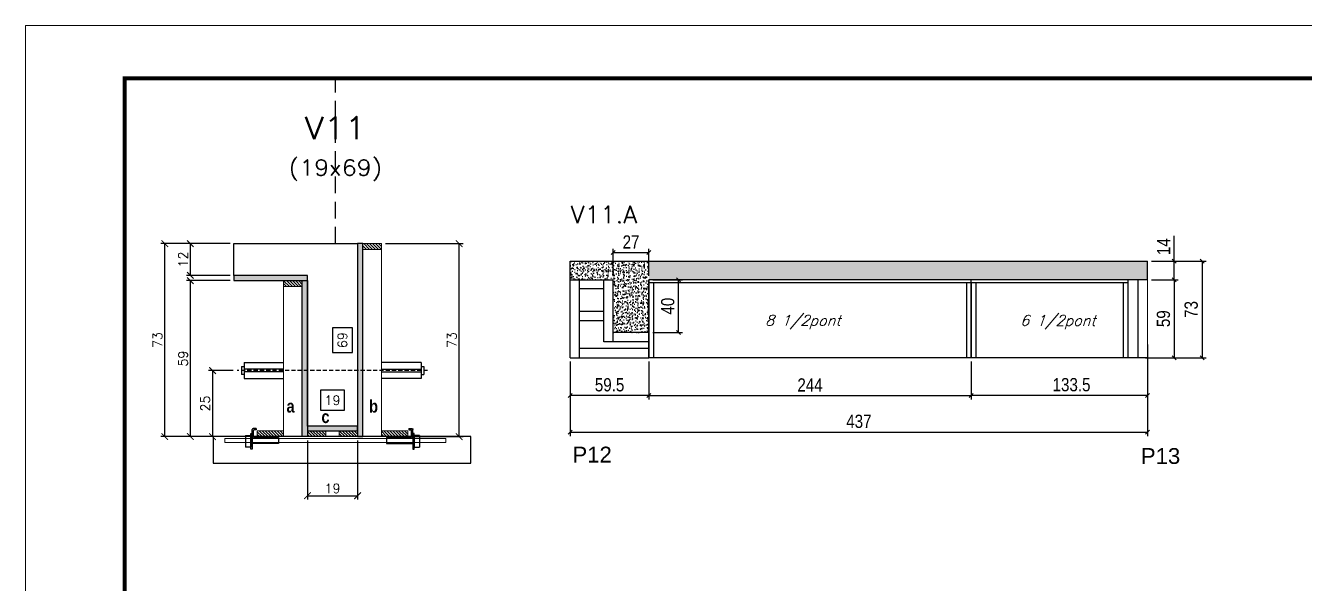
# Model space of a CAD drawing. Header units: millimetres. Extents: x 2921 to 9246, y 316 to 11751.
# Drawn here: x 2921 to 3889, y 6687 to 7109 of the extents above; entities that cross this region are included whole.
import ezdxf
from ezdxf.enums import TextEntityAlignment as Align

# ---------------------------------------------------------------- set-up
doc = ezdxf.new("R2010")
doc.units = ezdxf.units.MM
doc.linetypes.add('DASHED', pattern=[0.75, 0.5, -0.25])
doc.linetypes.add('HIDDEN', pattern=[9.525, 6.35, -3.175])
for name, color, linetype in [('1', 3, 'Continuous'), ('5', 5, 'Continuous'), ('barrote', 251, 'Continuous'), ('COTA', 241, 'Continuous'), ('Cota Seção (2x)', 4, 'Continuous'), ('detalhes', 4, 'Continuous'), ('Hachura', 253, 'Continuous'), ('Painéis', 200, 'Continuous'), ('presilha', 1, 'Continuous'), ('SARR_2.2x7', 40, 'Continuous'), ('SARR_3.5x7', 81, 'Continuous'), ('TENSOR', 3, 'Continuous'), ('texto', 7, 'Continuous'), ('Texto de Titulo', 7, 'Continuous'), ('Texto Qtd Sarr', 242, 'Continuous')]:
    doc.layers.add(name, color=color, linetype=linetype)
for name, color, linetype, lineweight in [('CONCRETO', 251, 'Continuous', 25), ('Folhas', 255, 'Continuous', 9), ('Madeira', 126, 'Continuous', 18), ('SARRAFO DE PRESSAO', 251, 'DASHED', 9), ('SCO-___-LAJ', 2, 'Continuous', 0), ('Texto Seção', 7, 'Continuous', 15)]:
    doc.layers.add(name, color=color, linetype=linetype, lineweight=lineweight)
doc.styles.add('COTA TECNICA', font='techl___.ttf', dxfattribs={"height": 10})
doc.styles.add('COTA TECNICA-50', font='techl___.ttf', dxfattribs={"height": 10})
doc.styles.add('REGUA-120', font='ROMANS.shx', dxfattribs={"height": 15})
doc.styles.add('Romans', font='romans.shx')
doc.styles.get("Standard").update_dxf_attribs({"font": 'arial.ttf'})
doc.styles.add('TECNICA', font='techb___.ttf', dxfattribs={"height": 10})
doc.dimstyles.new('COTA PAINEL-50', dxfattribs={"dimtxt": 10, "dimasz": 3, "dimexe": 3, "dimexo": 3, "dimgap": 3, "dimtad": 1, "dimdec": 1, "dimzin": 12, "dimdsep": 46, "dimtxsty": 'COTA TECNICA-50', "dimblk1": 'OBLIQUE', "dimblk2": 'OBLIQUE', "dimsah": 1, "dimcen": 0.9, "dimclrd": 4, "dimclre": 4, "dimclrt": 240, "dimadec": 1, "dimazin": 3, "dimtfac": 1, "dimtdec": 1, "dimtmove": 0, "dimatfit": 3, "dimfxl": 1, "dimtolj": 1, "dimtzin": 12, "dimarcsym": 0})
doc.dimstyles.new('Cota Seção (2x)', dxfattribs={"dimtxt": 7, "dimasz": 5, "dimexe": 3, "dimexo": 3, "dimgap": 2, "dimtad": 3, "dimdec": 1, "dimlfac": 0.5, "dimzin": 12, "dimdsep": 46, "dimtxsty": 'Romans', "dimblk": 'ARCHTICK', "dimcen": 0, "dimclrd": 4, "dimclre": 4, "dimclrt": 1, "dimadec": 1, "dimazin": 3, "dimtfac": 1, "dimtdec": 1, "dimtmove": 0, "dimatfit": 3, "dimldrblk": 'OBLIQUE', "dimfxl": 1, "dimtolj": 1, "dimtzin": 12, "dimarcsym": 0})
doc.dimstyles.new('Cota Seção interna', dxfattribs={"dimtxt": 7, "dimasz": 6, "dimexe": 0.18, "dimexo": 2, "dimgap": -4, "dimtad": 3, "dimdec": 1, "dimlfac": 0.5, "dimzin": 12, "dimdsep": 46, "dimtxsty": 'Romans', "dimblk": 'ARCHTICK', "dimcen": 0.09, "dimse1": 1, "dimse2": 1, "dimsd1": 1, "dimsd2": 1, "dimclrd": 180, "dimclre": 5, "dimclrt": 1, "dimadec": 0, "dimazin": 3, "dimtfac": 1, "dimtdec": 1, "dimtofl": 0, "dimtmove": 0, "dimatfit": 3, "dimldrblk": 'ARCHTICK', "dimfxl": 1, "dimtolj": 1, "dimtzin": 0, "dimarcsym": 0})
doc.dimstyles.new('PAINEL', dxfattribs={"dimtxt": 10, "dimasz": 3, "dimexe": 3, "dimexo": 3, "dimgap": 3, "dimtad": 1, "dimdec": 1, "dimzin": 12, "dimdsep": 46, "dimtxsty": 'COTA TECNICA', "dimblk1": 'OBLIQUE', "dimblk2": 'OBLIQUE', "dimsah": 1, "dimcen": 0.9, "dimclrd": 4, "dimclre": 4, "dimclrt": 240, "dimadec": 1, "dimazin": 3, "dimtfac": 1, "dimtdec": 1, "dimtmove": 0, "dimatfit": 3, "dimfxl": 1, "dimtolj": 1, "dimtzin": 12, "dimarcsym": 0})
pattern_1 = [(315, (26091.1405, -1431.844), (1.12253202, 1.12253202), [])]

# ---------------------------------------------------------------- blocks, each defined once
blk = doc.blocks.new('9999999999')
at = {"layer": 'Folhas'}
blk.add_lwpolyline([(98138.98, 34190.21), (99623.98, 34190.21), (99623.98, 35240.21), (98138.98, 35240.21)], close=True, dxfattribs=at)
at = {"layer": 'Folhas', "color": 30, "const_width": 3}
blk.add_lwpolyline([(98213.98, 34230.21), (99583.98, 34230.21), (99583.98, 35200.21), (98213.98, 35200.21)], close=True, dxfattribs=at)
blk = doc.blocks.new('titulo1')
at = {"layer": 'Defpoints', "color": 252, "linetype": 'HIDDEN', "ltscale": 2}
blk.add_line((0, 0), (0, 125), dxfattribs=at)
at = {"layer": 'Defpoints', "style": 'Romans', "oblique": 15}
blk.add_attdef('FOLHA', text='', height=10, dxfattribs=at).set_placement((0, 15.58), align=Align.MIDDLE_CENTER)
at = {"layer": 'Texto Qtd Sarr', "color": 3, "style": 'Romans', "oblique": 15}
for tag, height, p in [('TITULO', 17, (0, 71.45)), ('SEÇÃO', 12, (0, 41.55))]:
    blk.add_attdef(tag, text='', height=height, dxfattribs=at).set_placement(p, align=Align.MIDDLE_CENTER)
blk = doc.blocks.new('_ArchTick')
at = {"color": 0, "linetype": 'ByBlock', "const_width": 0.15}
blk.add_lwpolyline([(-0.5, -0.5), (0.5, 0.5)], dxfattribs=at)
blk = doc.blocks.new('*D760')
at = {"layer": 'COTA', "color": 4, "lineweight": -2, "transparency": 16777216}
for p, q in [((3075.92, 6943.8), (3023.54, 6943.8)), ((3026.54, 6797.8), (3026.54, 6943.8)), ((3097.92, 6797.8), (3023.54, 6797.8))]:
    blk.add_line(p, q, dxfattribs=at)
at = {"layer": 'Defpoints', "color": 0, "transparency": 16777216}
for p in [(3026.54, 6943.8), (3078.92, 6943.8), (3100.92, 6797.8)]:
    blk.add_point(p, dxfattribs=at)
at = {"layer": 'COTA', "color": 4, "lineweight": -2, "transparency": 16777216, "xscale": 5, "yscale": 5, "zscale": 5}
for p, rotation in [((3026.54, 6943.8), 90), ((3026.54, 6797.8), 270)]:
    blk.add_blockref('_ArchTick', p, dxfattribs=dict(at, rotation=rotation))
at = {"layer": 'COTA', "color": 1, "transparency": 16777216, "insert": (3021.04, 6870.8), "char_height": 7, "attachment_point": 5, "rotation": 90, "style": 'Romans'}
blk.add_mtext('\\A1;73', dxfattribs=at)
blk = doc.blocks.new('_Oblique')
at = {"layer": '1', "color": 0, "lineweight": -2}
blk.add_line((-0.5, -0.5), (0.5, 0.5), dxfattribs=at)
blk = doc.blocks.new('*D761')
at = {"layer": 'COTA', "color": 4, "lineweight": -2, "transparency": 16777216}
for p, q in [((3193.52, 6943.8), (3252.39, 6943.8)), ((3249.39, 6797.8), (3249.39, 6943.8)), ((3209.12, 6797.8), (3252.39, 6797.8))]:
    blk.add_line(p, q, dxfattribs=at)
at = {"layer": 'Defpoints', "color": 0, "transparency": 16777216}
for p in [(3190.52, 6943.8), (3249.39, 6943.8), (3206.12, 6797.8)]:
    blk.add_point(p, dxfattribs=at)
at = {"layer": 'COTA', "color": 4, "lineweight": -2, "transparency": 16777216, "xscale": 5, "yscale": 5, "zscale": 5}
for p, rotation in [((3249.39, 6943.8), 90), ((3249.39, 6797.8), 270)]:
    blk.add_blockref('_ArchTick', p, dxfattribs=dict(at, rotation=rotation))
at = {"layer": 'COTA', "color": 1, "transparency": 16777216, "insert": (3243.89, 6870.8), "char_height": 7, "attachment_point": 5, "rotation": 90, "style": 'Romans'}
blk.add_mtext('\\A1;73', dxfattribs=at)
blk = doc.blocks.new('*D762')
at = {"layer": 'Cota Seção (2x)', "color": 180, "lineweight": -2, "transparency": 16777216}
for p, q in [((3168.52, 6880.13), (3153.52, 6880.13)), ((3153.52, 6880.13), (3153.52, 6861.47)), ((3168.52, 6861.47), (3168.52, 6880.13)), ((3153.52, 6861.47), (3168.52, 6861.47))]:
    blk.add_line(p, q, dxfattribs=at)
at = {"layer": 'Defpoints', "color": 0, "transparency": 16777216}
for p in [(3172.52, 6943.8), (3183.52, 6943.8), (3183.52, 6805.8)]:
    blk.add_point(p, dxfattribs=at)
at = {"layer": 'Cota Seção (2x)', "color": 1, "transparency": 16777216, "insert": (3161.02, 6870.8), "char_height": 7, "attachment_point": 5, "rotation": 90, "style": 'Romans'}
blk.add_mtext('\\A1;69', dxfattribs=at)
blk = doc.blocks.new('*D763')
at = {"layer": 'COTA', "color": 4, "lineweight": -2, "transparency": 16777216}
for p, q in [((3075.92, 6943.8), (3042.86, 6943.8)), ((3045.86, 6943.8), (3045.86, 6919.8)), ((3075.92, 6919.8), (3042.86, 6919.8))]:
    blk.add_line(p, q, dxfattribs=at)
at = {"layer": 'Defpoints', "color": 0, "transparency": 16777216}
for p in [(3078.92, 6943.8), (3045.86, 6919.8), (3078.92, 6919.8)]:
    blk.add_point(p, dxfattribs=at)
at = {"layer": 'COTA', "color": 4, "lineweight": -2, "transparency": 16777216, "xscale": 5, "yscale": 5, "zscale": 5}
for p, rotation in [((3045.86, 6943.8), 90), ((3045.86, 6919.8), 270)]:
    blk.add_blockref('_ArchTick', p, dxfattribs=dict(at, rotation=rotation))
at = {"layer": 'COTA', "color": 1, "transparency": 16777216, "insert": (3040.36, 6931.8), "char_height": 7, "attachment_point": 5, "rotation": 90, "style": 'Romans'}
blk.add_mtext('\\A1;12', dxfattribs=at)
blk = doc.blocks.new('*D764')
at = {"layer": 'COTA', "color": 4, "lineweight": -2, "transparency": 16777216}
for p, q in [((3075.92, 6915.8), (3042.86, 6915.8)), ((3045.86, 6915.8), (3045.86, 6797.8)), ((3097.92, 6797.8), (3042.86, 6797.8))]:
    blk.add_line(p, q, dxfattribs=at)
at = {"layer": 'Defpoints', "color": 0, "transparency": 16777216}
for p in [(3078.92, 6915.8), (3045.86, 6797.8), (3100.92, 6797.8)]:
    blk.add_point(p, dxfattribs=at)
at = {"layer": 'COTA', "color": 4, "lineweight": -2, "transparency": 16777216, "xscale": 5, "yscale": 5, "zscale": 5}
for p, rotation in [((3045.86, 6915.8), 90), ((3045.86, 6797.8), 270)]:
    blk.add_blockref('_ArchTick', p, dxfattribs=dict(at, rotation=rotation))
at = {"layer": 'COTA', "color": 1, "transparency": 16777216, "insert": (3040.36, 6856.8), "char_height": 7, "attachment_point": 5, "rotation": 90, "style": 'Romans'}
blk.add_mtext('\\A1;59', dxfattribs=at)
blk = doc.blocks.new('PRESILHA METÁLICA 1')
at = {"layer": 'presilha'}
for p, q in [((6, 15.5), (7.5, 15.5)), ((6, -2.5), (6, 15.5)), ((7.5, 10.6), (7.5, 19.9)), ((7.5, 15.5), (7.5, -2.5)), ((12, 21), (8.6, 21)), ((9, 11.6), (9, 18.9)), ((12, 19.5), (9.6, 19.5)), ((12, 21), (12, 19.5)), ((0, 13), (6, 13)), ((0, 13), (0, 0)), ((6, 0), (0, 0)), ((6, 13), (6, 0)), ((37.5, 4.1), (7.5, 4.1)), ((37.5, 11), (9.6, 11)), ((37.5, 11), (37.5, 4.1)), ((7.5, -2.5), (6, -2.5))]:
    blk.add_line(p, q, dxfattribs=at)
for centre, radius, start, end in [((8.6, 19.9), 1.14, 90, 180), ((9.6, 18.9), 0.57, 90, 180), ((9.6, 11.6), 0.57, 180, 270)]:
    blk.add_arc(centre, radius, start, end, dxfattribs=at)
blk = doc.blocks.new('*D765')
at = {"layer": 'COTA', "color": 4, "lineweight": -2, "transparency": 16777216}
for p, q in [((3134.52, 6794.8), (3134.52, 6750.07)), ((3172.52, 6794.8), (3172.52, 6750.07)), ((3134.52, 6753.07), (3172.52, 6753.07))]:
    blk.add_line(p, q, dxfattribs=at)
at = {"layer": 'Defpoints', "color": 0, "transparency": 16777216}
for p in [(3134.52, 6797.8), (3172.52, 6797.8), (3172.52, 6753.07)]:
    blk.add_point(p, dxfattribs=at)
at = {"layer": 'COTA', "color": 4, "lineweight": -2, "transparency": 16777216, "xscale": 5, "yscale": 5, "zscale": 5, "rotation": 180}
blk.add_blockref('_ArchTick', (3134.52, 6753.07), dxfattribs=at)
at = {"layer": 'COTA', "color": 4, "lineweight": -2, "transparency": 16777216, "xscale": 5, "yscale": 5, "zscale": 5}
blk.add_blockref('_ArchTick', (3172.52, 6753.07), dxfattribs=at)
at = {"layer": 'COTA', "color": 1, "transparency": 16777216, "insert": (3153.52, 6758.57), "char_height": 7, "attachment_point": 5, "style": 'Romans'}
blk.add_mtext('\\A1;19', dxfattribs=at)
blk = doc.blocks.new('*D1137')
at = {"layer": 'COTA', "color": 4, "lineweight": -2, "transparency": 16777216}
for p, q in [((3078.22, 6847.77), (3059.66, 6847.77)), ((3062.66, 6847.77), (3062.66, 6797.8)), ((3078.22, 6797.8), (3059.66, 6797.8))]:
    blk.add_line(p, q, dxfattribs=at)
at = {"layer": 'Defpoints', "color": 0, "transparency": 16777216}
for p in [(3081.22, 6847.77), (3062.66, 6797.8), (3081.22, 6797.8)]:
    blk.add_point(p, dxfattribs=at)
at = {"layer": 'COTA', "color": 4, "lineweight": -2, "transparency": 16777216, "xscale": 5, "yscale": 5, "zscale": 5}
for p, rotation in [((3062.66, 6847.77), 90), ((3062.66, 6797.8), 270)]:
    blk.add_blockref('_ArchTick', p, dxfattribs=dict(at, rotation=rotation))
at = {"layer": 'COTA', "color": 1, "transparency": 16777216, "insert": (3057.16, 6822.78), "char_height": 7, "attachment_point": 5, "rotation": 90, "style": 'Romans'}
blk.add_mtext('\\A1;25', dxfattribs=at)
blk = doc.blocks.new('*D735')
at = {"layer": 'Cota Seção (2x)', "color": 180, "lineweight": -2, "transparency": 16777216}
for p, q in [((3162.52, 6832.8), (3144.52, 6832.8)), ((3144.52, 6832.8), (3144.52, 6817.8)), ((3162.52, 6817.8), (3162.52, 6832.8)), ((3144.52, 6817.8), (3162.52, 6817.8))]:
    blk.add_line(p, q, dxfattribs=at)
at = {"layer": 'Defpoints', "color": 0, "transparency": 16777216}
for p in [(3172.52, 6813.8), (3134.52, 6797.8), (3172.52, 6797.8)]:
    blk.add_point(p, dxfattribs=at)
at = {"layer": 'Cota Seção (2x)', "color": 1, "transparency": 16777216, "insert": (3153.52, 6825.3), "char_height": 7, "attachment_point": 5, "style": 'Romans'}
blk.add_mtext('\\A1;19', dxfattribs=at)
blk = doc.blocks.new('*D736')
at = {"layer": 'COTA', "color": 4, "linetype": 'ByBlock', "lineweight": -2, "transparency": 16777216}
for p, q in [((3770.52, 6867.5), (3770.52, 6798.08)), ((3333.52, 6854.5), (3333.52, 6798.08)), ((3333.52, 6801.08), (3770.52, 6801.08))]:
    blk.add_line(p, q, dxfattribs=at)
at = {"layer": 'Defpoints', "color": 0, "linetype": 'ByBlock', "transparency": 16777216}
for p in [(3770.52, 6870.5), (3333.52, 6857.5), (3770.52, 6801.08)]:
    blk.add_point(p, dxfattribs=at)
at = {"layer": 'COTA', "color": 4, "linetype": 'ByBlock', "lineweight": -2, "transparency": 16777216, "xscale": 3, "yscale": 3, "zscale": 3, "rotation": 180}
blk.add_blockref('_Oblique', (3333.52, 6801.08), dxfattribs=at)
at = {"layer": 'COTA', "color": 4, "linetype": 'ByBlock', "lineweight": -2, "transparency": 16777216, "xscale": 3, "yscale": 3, "zscale": 3}
blk.add_blockref('_Oblique', (3770.52, 6801.08), dxfattribs=at)
at = {"layer": 'COTA', "color": 240, "linetype": 'ByBlock', "transparency": 16777216, "insert": (3552.02, 6809.3), "char_height": 10, "attachment_point": 5, "style": 'COTA TECNICA'}
blk.add_mtext('\\A1;437', dxfattribs=at)
blk = doc.blocks.new('*D737')
at = {"layer": 'COTA', "color": 4, "lineweight": -2, "transparency": 16777216}
for p, q in [((3637.02, 6854.5), (3637.02, 6825.8)), ((3770.52, 6854.5), (3770.52, 6825.8)), ((3770.52, 6828.8), (3637.02, 6828.8))]:
    blk.add_line(p, q, dxfattribs=at)
at = {"layer": 'Defpoints', "color": 0, "transparency": 16777216}
for p in [(3637.02, 6857.5), (3770.52, 6857.5), (3637.02, 6828.8)]:
    blk.add_point(p, dxfattribs=at)
at = {"layer": 'COTA', "color": 4, "lineweight": -2, "transparency": 16777216, "xscale": 3, "yscale": 3, "zscale": 3, "rotation": 180}
blk.add_blockref('_Oblique', (3637.02, 6828.8), dxfattribs=at)
at = {"layer": 'COTA', "color": 4, "lineweight": -2, "transparency": 16777216, "xscale": 3, "yscale": 3, "zscale": 3}
blk.add_blockref('_Oblique', (3770.52, 6828.8), dxfattribs=at)
at = {"layer": 'COTA', "color": 240, "transparency": 16777216, "insert": (3713.02, 6837.02), "char_height": 10, "attachment_point": 5, "style": 'COTA TECNICA'}
blk.add_mtext('\\A1;133.5 ', dxfattribs=at)
blk = doc.blocks.new('*D738')
at = {"layer": 'COTA', "color": 4, "lineweight": -2, "transparency": 16777216}
for p, q in [((3333.52, 6854.5), (3333.52, 6825.8)), ((3393.02, 6854.5), (3393.02, 6825.8)), ((3393.02, 6828.8), (3333.52, 6828.8))]:
    blk.add_line(p, q, dxfattribs=at)
at = {"layer": 'Defpoints', "color": 0, "transparency": 16777216}
for p in [(3333.52, 6857.5), (3393.02, 6857.5), (3333.52, 6828.8)]:
    blk.add_point(p, dxfattribs=at)
at = {"layer": 'COTA', "color": 4, "lineweight": -2, "transparency": 16777216, "xscale": 3, "yscale": 3, "zscale": 3, "rotation": 180}
blk.add_blockref('_Oblique', (3333.52, 6828.8), dxfattribs=at)
at = {"layer": 'COTA', "color": 4, "lineweight": -2, "transparency": 16777216, "xscale": 3, "yscale": 3, "zscale": 3}
blk.add_blockref('_Oblique', (3393.02, 6828.8), dxfattribs=at)
at = {"layer": 'COTA', "color": 240, "transparency": 16777216, "insert": (3363.27, 6836.94), "char_height": 10, "attachment_point": 5, "style": 'COTA TECNICA'}
blk.add_mtext('\\A1;59.5', dxfattribs=at)
blk = doc.blocks.new('*D1138')
at = {"layer": 'COTA', "color": 4, "lineweight": -2, "transparency": 16777216}
for p, q in [((3366.02, 6919.5), (3366.02, 6939.99)), ((3366.02, 6936.99), (3393.02, 6936.99)), ((3393.02, 6919.5), (3393.02, 6939.99))]:
    blk.add_line(p, q, dxfattribs=at)
at = {"layer": 'Defpoints', "color": 0, "transparency": 16777216}
for p in [(3393.02, 6936.99), (3366.02, 6916.5), (3393.02, 6916.5)]:
    blk.add_point(p, dxfattribs=at)
at = {"layer": 'COTA', "color": 4, "lineweight": -2, "transparency": 16777216, "xscale": 3, "yscale": 3, "zscale": 3, "rotation": 180}
blk.add_blockref('_Oblique', (3366.02, 6936.99), dxfattribs=at)
at = {"layer": 'COTA', "color": 4, "lineweight": -2, "transparency": 16777216, "xscale": 3, "yscale": 3, "zscale": 3}
blk.add_blockref('_Oblique', (3393.02, 6936.99), dxfattribs=at)
at = {"layer": 'COTA', "color": 240, "transparency": 16777216, "insert": (3379.52, 6945.06), "char_height": 10, "attachment_point": 5, "style": 'COTA TECNICA'}
blk.add_mtext('\\A1;27', dxfattribs=at)
blk = doc.blocks.new('*D739')
at = {"layer": 'COTA', "color": 4, "lineweight": -2, "transparency": 16777216}
for p, q in [((3773.52, 6930.5), (3814.86, 6930.5)), ((3811.86, 6930.5), (3811.86, 6857.5)), ((3773.52, 6857.5), (3814.86, 6857.5))]:
    blk.add_line(p, q, dxfattribs=at)
at = {"layer": 'Defpoints', "color": 0, "transparency": 16777216}
for p in [(3770.52, 6930.5), (3770.52, 6857.5), (3811.86, 6857.5)]:
    blk.add_point(p, dxfattribs=at)
at = {"layer": 'COTA', "color": 4, "lineweight": -2, "transparency": 16777216, "xscale": 3, "yscale": 3, "zscale": 3}
for p, rotation in [((3811.86, 6930.5), 90), ((3811.86, 6857.5), 270)]:
    blk.add_blockref('_Oblique', p, dxfattribs=dict(at, rotation=rotation))
at = {"layer": 'COTA', "color": 240, "transparency": 16777216, "insert": (3803.64, 6894), "char_height": 10, "attachment_point": 5, "rotation": 90, "style": 'COTA TECNICA-50'}
blk.add_mtext('\\A1;73', dxfattribs=at)
blk = doc.blocks.new('*D740')
at = {"layer": 'Defpoints', "color": 0, "transparency": 16777216}
for p in [(3770.52, 6930.5), (3790.75, 6930.5), (3770.52, 6916.5)]:
    blk.add_point(p, dxfattribs=at)
at = {"layer": 'Painéis', "color": 4, "lineweight": -2, "transparency": 16777216}
for p, q in [((3790.75, 6930.5), (3790.75, 6949.62)), ((3773.52, 6930.5), (3793.75, 6930.5)), ((3790.75, 6916.5), (3790.75, 6930.5)), ((3773.52, 6916.5), (3793.75, 6916.5))]:
    blk.add_line(p, q, dxfattribs=at)
at = {"layer": 'Painéis', "color": 4, "lineweight": -2, "transparency": 16777216, "xscale": 3, "yscale": 3, "zscale": 3}
for p, rotation in [((3790.75, 6930.5), 90), ((3790.75, 6916.5), 270)]:
    blk.add_blockref('_Oblique', p, dxfattribs=dict(at, rotation=rotation))
at = {"layer": 'Painéis', "color": 240, "lineweight": 5, "transparency": 16777216, "insert": (3782.68, 6941.56), "char_height": 10, "attachment_point": 5, "rotation": 90, "style": 'COTA TECNICA'}
blk.add_mtext('\\A1;14', dxfattribs=at)
blk = doc.blocks.new('*D741')
at = {"layer": 'Defpoints', "color": 0, "transparency": 16777216}
for p in [(3770.52, 6916.5), (3765.97, 6857.5), (3790.75, 6857.5)]:
    blk.add_point(p, dxfattribs=at)
at = {"layer": 'Painéis', "color": 4, "lineweight": -2, "transparency": 16777216}
for p, q in [((3773.52, 6916.5), (3793.75, 6916.5)), ((3790.75, 6916.5), (3790.75, 6857.5)), ((3768.97, 6857.5), (3793.75, 6857.5))]:
    blk.add_line(p, q, dxfattribs=at)
at = {"layer": 'Painéis', "color": 4, "lineweight": -2, "transparency": 16777216, "xscale": 3, "yscale": 3, "zscale": 3}
for p, rotation in [((3790.75, 6916.5), 90), ((3790.75, 6857.5), 270)]:
    blk.add_blockref('_Oblique', p, dxfattribs=dict(at, rotation=rotation))
at = {"layer": 'Painéis', "color": 240, "lineweight": 5, "transparency": 16777216, "insert": (3782.61, 6887), "char_height": 10, "attachment_point": 5, "rotation": 90, "style": 'COTA TECNICA'}
blk.add_mtext('\\A1;59', dxfattribs=at)
blk = doc.blocks.new('*D1140')
at = {"layer": 'Defpoints', "color": 0, "transparency": 16777216}
for p in [(3393.02, 6857.5), (3637.02, 6857.5), (3637.02, 6828.8)]:
    blk.add_point(p, dxfattribs=at)
at = {"layer": 'Painéis', "color": 4, "lineweight": -2, "transparency": 16777216}
for p, q in [((3393.02, 6854.5), (3393.02, 6825.8)), ((3637.02, 6854.5), (3637.02, 6825.8)), ((3393.02, 6828.8), (3637.02, 6828.8))]:
    blk.add_line(p, q, dxfattribs=at)
at = {"layer": 'Painéis', "color": 4, "lineweight": -2, "transparency": 16777216, "xscale": 3, "yscale": 3, "zscale": 3, "rotation": 180}
blk.add_blockref('_Oblique', (3393.02, 6828.8), dxfattribs=at)
at = {"layer": 'Painéis', "color": 4, "lineweight": -2, "transparency": 16777216, "xscale": 3, "yscale": 3, "zscale": 3}
blk.add_blockref('_Oblique', (3637.02, 6828.8), dxfattribs=at)
at = {"layer": 'Painéis', "color": 240, "lineweight": 5, "transparency": 16777216, "insert": (3515.02, 6836.88), "char_height": 10, "attachment_point": 5, "style": 'COTA TECNICA'}
blk.add_mtext('\\A1;244', dxfattribs=at)
blk = doc.blocks.new('*D1141')
at = {"layer": 'Defpoints', "color": 0, "transparency": 16777216}
for p in [(3393.02, 6916.5), (3415.45, 6916.5), (3393.02, 6876.5)]:
    blk.add_point(p, dxfattribs=at)
at = {"layer": 'Painéis', "color": 4, "lineweight": -2, "transparency": 16777216}
for p, q in [((3396.02, 6916.5), (3418.45, 6916.5)), ((3415.45, 6876.5), (3415.45, 6916.5)), ((3396.02, 6876.5), (3418.45, 6876.5))]:
    blk.add_line(p, q, dxfattribs=at)
at = {"layer": 'Painéis', "color": 4, "lineweight": -2, "transparency": 16777216, "xscale": 3, "yscale": 3, "zscale": 3}
for p, rotation in [((3415.45, 6916.5), 90), ((3415.45, 6876.5), 270)]:
    blk.add_blockref('_Oblique', p, dxfattribs=dict(at, rotation=rotation))
at = {"layer": 'Painéis', "color": 240, "lineweight": 5, "transparency": 16777216, "insert": (3407.35, 6896.5), "char_height": 10, "attachment_point": 5, "rotation": 90, "style": 'COTA TECNICA'}
blk.add_mtext('\\A1;40', dxfattribs=at)

msp = doc.modelspace()

# ---------------------------------------------------------------- hatches: boundary and pattern name
at = {"layer": 'COTA', "linetype": 'ByBlock'}
h = msp.add_hatch(dxfattribs=at)
h.set_pattern_fill('AR-CONC', color=256, scale=0.03)
h.set_pattern_definition([(50, (1401.2976, -9625.3297), (5.4655401, -0.4781726), [0.5715, -6.2865]), (355, (1401.2976, -9625.3297), (-1.0573026, 5.7317054), [0.4572, -5.0292175]), (100.451445, (1401.753, -9625.3695), (4.4082374, 5.2535326), [0.4857003, -5.3427073]), (46.1842, (1401.2976, -9623.806), (8.1323712, -1.2612698), [0.85725, -9.42975]), (96.63556, (1401.975, -9623.911), (7.122124, 7.4227837), [0.7285507, -8.0140682]), (351.18415, (1401.298, -9623.806), (7.122124, 7.4227837), [0.685799, -7.543792]), (21, (1402.0596, -9624.1867), (4.5484317, -3.067956), [0.5715, -6.2865]), (326, (1402.0596, -9624.1867), (1.8540609, 5.525639), [0.4572, -5.0292]), (71.451445, (1402.4387, -9624.4424), (6.4024926, 2.457683), [0.4857003, -5.3426981]), (37.5, (1401.2976, -9625.3297), (0.0926581, 2.53665117), [0, -4.96824, 0, -5.1054, 0, -5.04825]), (7.5, (1401.2976, -9625.3297), (2.00458988, 3.00541724), [0, -2.91084, 0, -4.85394, 0, -1.92405]), (327.5, (1399.5984, -9625.3297), (4.06771786, -0.17186232), [0, -1.905, 0, -5.9436, 0, -7.8867]), (317.5, (1398.8364, -9625.3297), (4.44387544, 0.7627947), [0, -2.4765, 0, -3.94716, 0, -5.6007])])
h.paths.add_polyline_path([(3366.02, 6916.5), (3366.02, 6876.5), (3393.02, 6876.5), (3393.02, 6930.5), (3333.52, 6930.5), (3333.52, 6916.5)])
h = msp.add_hatch(dxfattribs=at)
h.set_pattern_fill('AR-CONC', color=256, scale=0.03)
h.set_pattern_definition([(50, (-339.774, -8563.972), (5.4655401, -0.4781726), [0.5715, -6.2865]), (355, (-339.774, -8563.972), (-1.0573026, 5.7317054), [0.4572, -5.0292175]), (100.451445, (-339.3184, -8564.012), (4.4082374, 5.2535326), [0.4857003, -5.3427073]), (46.1842, (-339.774, -8562.448), (8.1323712, -1.2612698), [0.85725, -9.42975]), (96.63556, (-339.096, -8562.553), (7.122124, 7.4227837), [0.7285507, -8.0140682]), (351.18415, (-339.774, -8562.448), (7.122124, 7.4227837), [0.685799, -7.543792]), (21, (-339.012, -8562.829), (4.5484317, -3.067956), [0.5715, -6.2865]), (326, (-339.012, -8562.829), (1.8540609, 5.525639), [0.4572, -5.0292]), (71.451445, (-338.633, -8563.0847), (6.4024926, 2.457683), [0.4857003, -5.3426981]), (37.5, (-339.7738, -8563.972), (0.0926581, 2.53665117), [0, -4.96824, 0, -5.1054, 0, -5.04825]), (7.5, (-339.7738, -8563.972), (2.00458988, 3.00541724), [0, -2.91084, 0, -4.85394, 0, -1.92405]), (327.5, (-341.473, -8563.972), (4.06771786, -0.17186232), [0, -1.905, 0, -5.9436, 0, -7.8867]), (317.5, (-342.235, -8563.972), (4.44387544, 0.7627947), [0, -2.4765, 0, -3.94716, 0, -5.6007])])
h.paths.add_polyline_path([(3770.52, 6916.5), (3770.52, 6930.5), (3393.02, 6930.5), (3393.02, 6916.5)])
at = {"layer": 'Hachura'}
h = msp.add_hatch(color=256, dxfattribs=at)
h.dxf.hatch_style = 1
h.paths.add_polyline_path([(3176.52, 6943.8), (3172.52, 6943.8), (3172.52, 6797.8), (3176.52, 6797.8)])
h = msp.add_hatch(dxfattribs=at)
h.set_pattern_fill('ANSI31', color=256, scale=0.5, angle=270, style=0)
h.set_pattern_definition([(315, (26091.1405, -1363.844), (1.12253202, 1.12253202), [])])
h.paths.add_polyline_path([(3176.52, 6939.4), (3176.52, 6943.8), (3190.52, 6943.8), (3190.52, 6939.4)])
h = msp.add_hatch(color=256, dxfattribs=at)
h.dxf.hatch_style = 1
h.paths.add_polyline_path([(3134.52, 6915.8), (3134.52, 6919.8), (3078.92, 6919.8), (3078.92, 6915.8)])
h = msp.add_hatch(dxfattribs=at)
h.set_pattern_fill('ANSI31', color=256, scale=0.5, angle=270, style=0)
h.set_pattern_definition([(315, (26091.1405, -1391.844), (1.12253202, 1.12253202), [])])
h.paths.add_polyline_path([(3130.52, 6911.4), (3130.52, 6915.8), (3116.52, 6915.8), (3116.52, 6911.4)])
h = msp.add_hatch(color=256, dxfattribs=at)
h.dxf.hatch_style = 1
h.paths.add_polyline_path([(3134.52, 6915.8), (3130.52, 6915.8), (3130.52, 6797.8), (3134.52, 6797.8)])
h = msp.add_hatch(dxfattribs=at)
h.set_pattern_fill('ANSI31', color=256, scale=0.5, angle=270, style=0)
h.set_pattern_definition([(315, (26091.1405, -1431.844), (1.12253202, 1.12253202), [])])
h.paths.add_polyline_path([(3096.52, 6797.8), (3096.52, 6802.2), (3116.52, 6802.2), (3116.52, 6797.8)])
h = msp.add_hatch(color=256, dxfattribs=at)
h.dxf.hatch_style = 1
h.paths.add_polyline_path([(3172.52, 6802.2), (3172.52, 6805.8), (3134.52, 6805.8), (3134.52, 6802.2)])
h = msp.add_hatch(dxfattribs=at)
h.set_pattern_fill('ANSI31', color=256, scale=0.5, angle=270, style=0)
h.set_pattern_definition(pattern_1)
h.paths.add_polyline_path([(3134.52, 6797.8), (3134.52, 6802.2), (3148.52, 6802.2), (3148.52, 6797.8)])
h = msp.add_hatch(dxfattribs=at)
h.set_pattern_fill('ANSI31', color=256, scale=0.5, angle=270, style=0)
h.set_pattern_definition(pattern_1)
h.paths.add_polyline_path([(3172.52, 6797.8), (3172.52, 6802.2), (3158.52, 6802.2), (3158.52, 6797.8)])
h = msp.add_hatch(dxfattribs=at)
h.set_pattern_fill('ANSI31', color=256, scale=0.5, angle=270, style=0)
h.set_pattern_definition(pattern_1)
h.paths.add_polyline_path([(3210.52, 6797.8), (3210.52, 6802.2), (3190.52, 6802.2), (3190.52, 6797.8)])

# ---------------------------------------------------------------- linework, layer by layer
at = {"ltscale": 3}
for p, q in [((3084.52, 6850.77), (3084.52, 6844.77)), ((3084.52, 6850.77), (3086.52, 6850.77)), ((3086.52, 6853.77), (3086.52, 6841.77)), ((3086.52, 6853.77), (3116.52, 6853.77)), ((3116.52, 6848.77), (3086.52, 6848.77)), ((3116.52, 6846.77), (3086.52, 6846.77)), ((3220.52, 6853.77), (3190.52, 6853.77)), ((3190.52, 6848.77), (3220.52, 6848.77)), ((3190.52, 6846.77), (3220.52, 6846.77)), ((3220.52, 6853.77), (3220.52, 6841.77)), ((3220.52, 6850.77), (3222.52, 6850.77)), ((3222.52, 6850.77), (3222.52, 6844.77)), ((3086.52, 6844.77), (3084.52, 6844.77)), ((3086.52, 6841.77), (3116.52, 6841.77)), ((3220.52, 6841.77), (3190.52, 6841.77)), ((3220.52, 6844.77), (3222.52, 6844.77))]:
    msp.add_line(p, q, dxfattribs=at)
at = {"layer": 'barrote'}
msp.add_lwpolyline([(3063.07, 6777.8), (3258.25, 6777.8), (3258.25, 6797.8), (3063.07, 6797.8)], close=True, dxfattribs=at)
at = {"layer": 'CONCRETO'}
msp.add_lwpolyline([(3078.92, 6919.8), (3078.92, 6943.8), (3172.52, 6943.8), (3172.52, 6915.8), (3172.52, 6915.8), (3172.52, 6805.8), (3134.52, 6805.8), (3134.52, 6919.8)], close=True, dxfattribs=at)
at = {"layer": 'COTA', "linetype": 'ByBlock'}
for p, q in [((3333.52, 6930.5), (3770.52, 6930.5)), ((3333.52, 6916.5), (3333.52, 6930.5)), ((3770.52, 6930.5), (3770.52, 6930.5)), ((3770.52, 6916.5), (3770.52, 6930.5)), ((3333.52, 6916.5), (3333.52, 6916.5))]:
    msp.add_line(p, q, dxfattribs=at)
at = {"layer": 'Madeira'}
for points in [[(3176.52, 6939.4), (3176.52, 6943.8), (3190.52, 6943.8), (3190.52, 6939.4)], [(3176.52, 6943.8), (3190.52, 6943.8), (3190.52, 6797.8), (3176.52, 6797.8)], [(3130.52, 6911.4), (3130.52, 6915.8), (3116.52, 6915.8), (3116.52, 6911.4)], [(3130.52, 6915.8), (3116.52, 6915.8), (3116.52, 6797.8), (3130.52, 6797.8)], [(3096.52, 6797.8), (3096.52, 6802.2), (3116.52, 6802.2), (3116.52, 6797.8)], [(3134.52, 6797.8), (3134.52, 6802.2), (3148.52, 6802.2), (3148.52, 6797.8)], [(3172.52, 6797.8), (3172.52, 6802.2), (3158.52, 6802.2), (3158.52, 6797.8)], [(3210.52, 6797.8), (3210.52, 6802.2), (3190.52, 6802.2), (3190.52, 6797.8)]]:
    msp.add_lwpolyline(points, close=True, dxfattribs=at)
at = {"layer": 'Painéis'}
for p, q in [((3333.52, 6916.5), (3366.02, 6916.5)), ((3333.52, 6857.5), (3333.52, 6916.5)), ((3366.02, 6876.5), (3366.02, 6916.5)), ((3393.02, 6876.5), (3366.02, 6876.5))]:
    msp.add_line(p, q, dxfattribs=at)
at = {"layer": 'Painéis', "linetype": 'ByBlock'}
for p, q in [((3770.52, 6916.5), (3393.02, 6916.5)), ((3393.02, 6857.5), (3393.02, 6916.5)), ((3637.02, 6857.5), (3637.02, 6916.5)), ((3333.52, 6857.5), (3393.02, 6857.5)), ((3770.52, 6857.5), (3393.02, 6857.5))]:
    msp.add_line(p, q, dxfattribs=at)
at = {"layer": 'Painéis', "lineweight": 5}
msp.add_line((3770.52, 6916.5), (3770.52, 6857.5), dxfattribs=at)
at = {"layer": 'Painéis'}
for points in [[(3176.52, 6943.8), (3172.52, 6943.8), (3172.52, 6797.8), (3176.52, 6797.8)], [(3134.52, 6915.8), (3134.52, 6919.8), (3078.92, 6919.8), (3078.92, 6915.8)], [(3130.52, 6915.8), (3134.52, 6915.8), (3134.52, 6797.8), (3130.52, 6797.8)], [(3172.52, 6802.2), (3172.52, 6805.8), (3134.52, 6805.8), (3134.52, 6802.2)]]:
    msp.add_lwpolyline(points, close=True, dxfattribs=at)
at = {"layer": 'SARR_2.2x7', "linetype": 'Continuous'}
for p, q in [((3340.52, 6857.5), (3340.52, 6916.5)), ((3359.02, 6869.5), (3359.02, 6916.5)), ((3393.02, 6914.3), (3637.02, 6914.3)), ((3637.02, 6914.3), (3755.52, 6914.3)), ((3763.52, 6857.5), (3763.52, 6916.5)), ((3359.02, 6909.5), (3340.52, 6909.5)), ((3359.02, 6892.35), (3340.52, 6892.35)), ((3359.02, 6885.35), (3340.52, 6885.35)), ((3366.02, 6869.5), (3366.02, 6876.5)), ((3393.02, 6864.5), (3340.52, 6864.5)), ((3366.02, 6869.5), (3359.02, 6869.5)), ((3393.02, 6869.5), (3366.02, 6869.5))]:
    msp.add_line(p, q, dxfattribs=at)
at = {"layer": 'SARR_3.5x7'}
for p, q in [((3393.02, 6916.5), (3393.02, 6857.5)), ((3396.52, 6914.3), (3396.52, 6857.5)), ((3633.52, 6914.3), (3633.52, 6857.5)), ((3637.02, 6914.3), (3637.02, 6857.5)), ((3640.52, 6914.3), (3640.52, 6857.5)), ((3752.02, 6914.3), (3752.02, 6857.5)), ((3755.52, 6916.5), (3755.52, 6857.5))]:
    msp.add_line(p, q, dxfattribs=at)
at = {"layer": 'SCO-___-LAJ', "color": 1}
msp.add_lwpolyline([(3072.07, 6796.47), (3239.37, 6796.47), (3239.37, 6793.27), (3072.07, 6793.27)], close=True, dxfattribs=at)
at = {"layer": 'TENSOR', "linetype": 'HIDDEN', "ltscale": 0.5}
msp.add_line((3225.52, 6847.77), (3081.22, 6847.77), dxfattribs=at)

# ---------------------------------------------------------------- block references
at = {"layer": 'presilha', "yscale": 0.6666666666666666, "zscale": 0.6666666666666666}
for p, xscale in [((3087.65, 6789.83), 0.6666666666666666), ((3219.39, 6789.83), -0.6666666666666666)]:
    msp.add_blockref('PRESILHA METÁLICA 1', p, dxfattribs=dict(at, xscale=xscale))
at = {"layer": 'SARRAFO DE PRESSAO', "color": 6, "linetype": 'ByBlock'}
msp.add_blockref('9999999999', (-95217.85, -28131.41), dxfattribs=at)
at = {"layer": 'Texto Seção'}
ref = msp.add_blockref('titulo1', (3155.72, 6943.8), dxfattribs=at)
ref.add_attrib('TITULO', 'V11', dxfattribs={"layer": 'Texto de Titulo', "color": 7, "height": 17, "style": 'Romans', "width": 1.1}).set_placement((3155.72, 7031.3), align=Align.MIDDLE_CENTER)
ref.add_attrib('SEÇÃO', '(19x69)', dxfattribs={"layer": 'Texto de Titulo', "color": 7, "height": 12, "style": 'Romans', "width": 1.1}).set_placement((3155.72, 7001.3), align=Align.MIDDLE_CENTER)

# ---------------------------------------------------------------- texts
at = {"layer": '5', "linetype": 'Continuous'}
for s, p in [('P12', (3335.17, 6778.17)), ('P13', (3765.5, 6777.11))]:
    msp.add_text(s, height=12, rotation=0.00004, dxfattribs=at).set_placement(p)
at = {"layer": 'detalhes', "style": 'TECNICA'}
for s, p in [('b', (3181.23, 6815.99)), ('a', (3118.69, 6816)), ('c', (3145.12, 6808.04))]:
    msp.add_text(s, height=9.6, dxfattribs=at).set_placement(p)
at = {"layer": 'texto', "color": 2, "char_height": 8, "attachment_point": 5, "style": 'Romans'}
for s, insert in [('{\\Q19;\\C256;8 1/2pont}', (3509.54, 6884.41)), ('{\\Q19;\\C256;6 1/2pont}', (3702.65, 6884.38))]:
    msp.add_mtext(s, dxfattribs=dict(at, insert=insert))
at = {"layer": 'Texto Seção', "style": 'REGUA-120', "width": 1.05}
msp.add_text('V11.A', height=13, dxfattribs=at).set_placement((3333.84, 6959.32))

# ---------------------------------------------------------------- dimensions: what is measured, and where the dimension line sits
at = {"layer": 'COTA'}
for base, p1, p2, dimstyle, picture, middle in [((3393.02, 6936.99), (3366.02, 6916.5), (3393.02, 6916.5), 'PAINEL', '*D1138', (3379.52, 6945.06)), ((3333.52, 6828.8), (3393.02, 6857.5), (3333.52, 6857.5), 'PAINEL', '*D738', (3363.27, 6836.94)), ((3172.52, 6753.07), (3134.52, 6797.8), (3172.52, 6797.8), 'Cota Seção (2x)', '*D765', (3153.52, 6758.57))]:
    dim = msp.add_linear_dim(base=base, p1=p1, p2=p2, dimstyle=dimstyle, dxfattribs=at)
    dim.commit()
    dim.dimension.update_dxf_attribs({"geometry": picture, "text_midpoint": middle})
for base, p1, p2, dimstyle, picture, middle in [((3026.54, 6943.8), (3100.92, 6797.8), (3078.92, 6943.8), 'Cota Seção (2x)', '*D760', (3021.04, 6870.8)), ((3045.86, 6919.8), (3078.92, 6943.8), (3078.92, 6919.8), 'Cota Seção (2x)', '*D763', (3040.36, 6931.8)), ((3249.39, 6943.8), (3206.12, 6797.8), (3190.52, 6943.8), 'Cota Seção (2x)', '*D761', (3243.89, 6870.8)), ((3811.86, 6857.5), (3770.52, 6930.5), (3770.52, 6857.5), 'COTA PAINEL-50', '*D739', (3803.64, 6894)), ((3045.86, 6797.8), (3078.92, 6915.8), (3100.92, 6797.8), 'Cota Seção (2x)', '*D764', (3040.36, 6856.8)), ((3062.66, 6797.8), (3081.22, 6847.77), (3081.22, 6797.8), 'Cota Seção (2x)', '*D1137', (3057.16, 6822.78))]:
    dim = msp.add_linear_dim(base=base, p1=p1, p2=p2, angle=90, dimstyle=dimstyle, dxfattribs=at)
    dim.commit()
    dim.dimension.update_dxf_attribs({"geometry": picture, "text_midpoint": middle})
at = {"layer": 'COTA', "linetype": 'ByBlock'}
dim = msp.add_linear_dim(base=(3770.52, 6801.08), p1=(3333.52, 6857.5), p2=(3770.52, 6870.5), angle=180, dimstyle='PAINEL', dxfattribs=at)
dim.commit()
dim.dimension.update_dxf_attribs({"geometry": '*D736', "text_midpoint": (3552.02, 6809.3)})
at = {"layer": 'COTA'}
dim = msp.add_linear_dim(base=(3637.02, 6828.8), p1=(3770.52, 6857.5), p2=(3637.02, 6857.5), angle=180, text='<> ', dimstyle='PAINEL', dxfattribs=at)
dim.commit()
dim.dimension.update_dxf_attribs({"geometry": '*D737', "text_midpoint": (3713.02, 6828.8), "dimtype": 160})
at = {"layer": 'Cota Seção (2x)'}
dim = msp.add_linear_dim(base=(3172.52, 6943.8), p1=(3183.52, 6805.8), p2=(3183.52, 6943.8), angle=90, dimstyle='Cota Seção interna', dxfattribs=at)
dim.commit()
dim.dimension.update_dxf_attribs({"geometry": '*D762', "text_midpoint": (3172.52, 6870.8), "dimtype": 160})
dim = msp.add_linear_dim(base=(3172.52, 6813.8), p1=(3134.52, 6797.8), p2=(3172.52, 6797.8), dimstyle='Cota Seção interna', dxfattribs=at)
dim.commit()
dim.dimension.update_dxf_attribs({"geometry": '*D735', "text_midpoint": (3153.52, 6813.8), "dimtype": 160})
at = {"layer": 'Painéis', "lineweight": 5}
for base, p1, p2, picture, middle in [((3790.75, 6930.5), (3770.52, 6916.5), (3770.52, 6930.5), '*D740', (3782.68, 6941.56)), ((3415.45, 6916.5), (3393.02, 6876.5), (3393.02, 6916.5), '*D1141', (3407.35, 6896.5)), ((3790.75, 6857.5), (3770.52, 6916.5), (3765.97, 6857.5), '*D741', (3782.61, 6887))]:
    dim = msp.add_linear_dim(base=base, p1=p1, p2=p2, angle=90, dimstyle='PAINEL', dxfattribs=at)
    dim.commit()
    dim.dimension.update_dxf_attribs({"geometry": picture, "text_midpoint": middle})
dim = msp.add_linear_dim(base=(3637.02, 6828.8), p1=(3393.02, 6857.5), p2=(3637.02, 6857.5), dimstyle='PAINEL', dxfattribs=at)
dim.commit()
dim.dimension.update_dxf_attribs({"geometry": '*D1140', "text_midpoint": (3515.02, 6836.88)})

doc.saveas('drawing.dxf')
